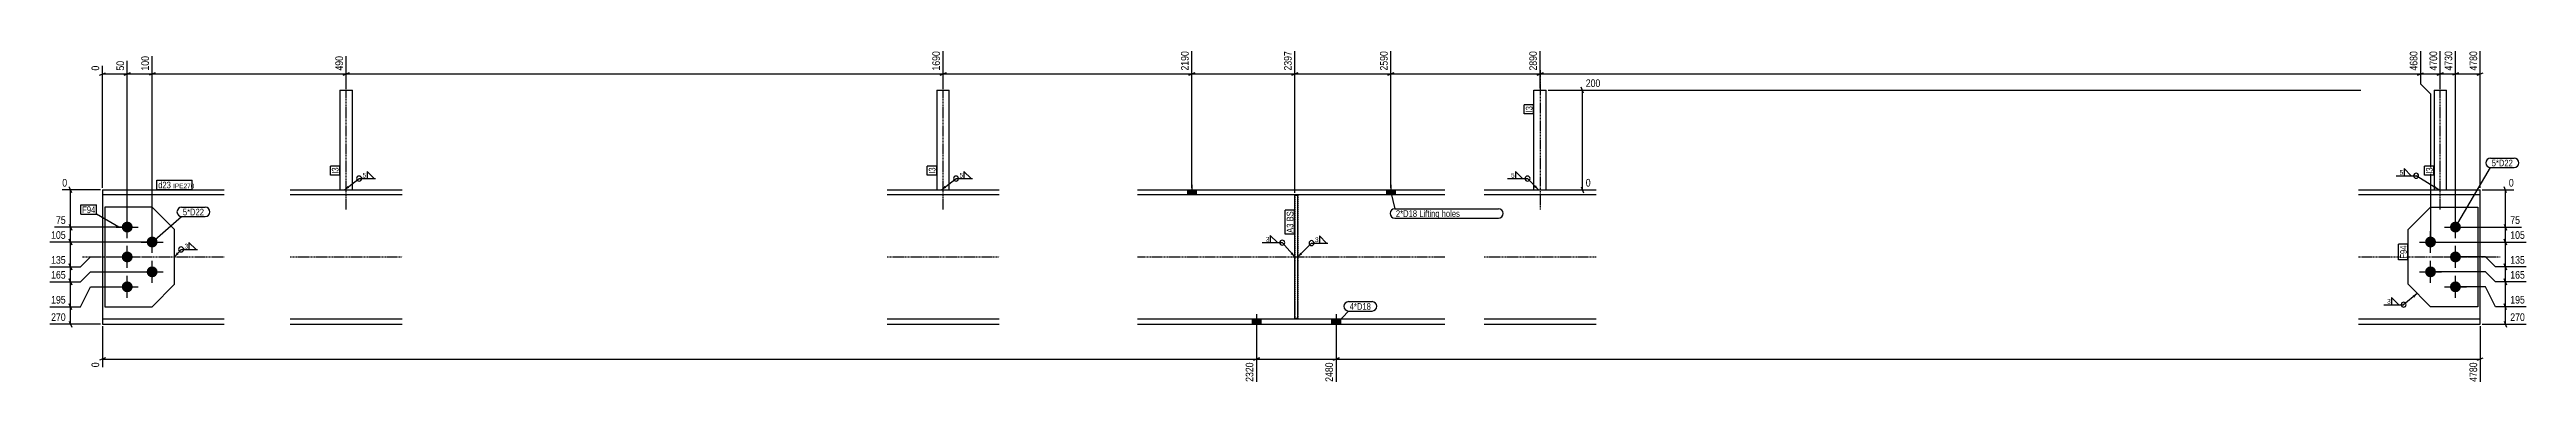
# Model space of a CAD drawing. Header units: millimetres. Extents: x 9 to 27136, y 6 to 1759.
# Drawn here: x 9 to 4988, y 6 to 677 of the extents above; entities that cross this region are included whole.
import ezdxf

# ---------------------------------------------------------------- set-up
doc = ezdxf.new("R2010")
doc.units = ezdxf.units.MM
doc.linetypes.add('DXK_LINE_DOT2', pattern=[3.9198, 1.9599, -1.9599])
doc.linetypes.add('DXK_LINE_DOT3', pattern=[5.9187, 2.979, -0.9799, 0.9799, -0.9799])
for name, color, linetype in [('MÅLSÆTNING', 7, 'Continuous'), ('STÅL', 7, 'Continuous'), ('TEKST', 7, 'Continuous')]:
    doc.layers.add(name, color=color, linetype=linetype)
doc.styles.add('Arial Narrow', font='ARIALN.TTF', dxfattribs={"height": 0.2})

msp = doc.modelspace()

# ---------------------------------------------------------------- hatches: boundary and pattern name
at = {"layer": 'STÅL', "linetype": 'Continuous'}
for points in [[(2296.5, 385.3), (2314.5, 385.3), (2314.5, 395.5), (2296.5, 395.5)], [(2696.5, 385.3), (2714.5, 385.3), (2714.5, 395.5), (2696.5, 395.5)], [(154.5, 320.5, -1), (176.5, 320.5, -1)], [(204.5, 290.5, -1), (226.5, 290.5, -1)], [(4784.5, 290.5, -1), (4806.5, 290.5, -1)], [(4834.5, 320.5, -1), (4856.5, 320.5, -1)], [(154.5, 260.5, -1), (176.5, 260.5, -1)], [(4834.5, 260.5, -1), (4856.5, 260.5, -1)], [(154.5, 200.5, -1), (176.5, 200.5, -1)], [(204.5, 230.5, -1), (226.5, 230.5, -1)], [(4784.5, 230.5, -1), (4806.5, 230.5, -1)], [(4834.5, 200.5, -1), (4856.5, 200.5, -1)], [(2444.5, 135.7), (2426.5, 135.7), (2426.5, 125.5), (2444.5, 125.5)], [(2444.5, 135.7), (2426.5, 135.7), (2426.5, 125.5), (2444.5, 125.5)], [(2604.5, 135.7), (2586.5, 135.7), (2586.5, 125.5), (2604.5, 125.5)], [(2604.5, 135.7), (2586.5, 135.7), (2586.5, 125.5), (2604.5, 125.5)]]:
    msp.add_hatch(color=96, dxfattribs=at).paths.add_polyline_path(points)
at = {"layer": 'TEKST', "linetype": 'Continuous'}
for points in [[(1811.9, 399.6), (1802.4, 395.5), (1808.8, 403.5)], [(2997.2, 404.3), (3002.4, 395.5), (2993.6, 400.8)], [(4804.9, 402.8), (4812, 395.5), (4802.2, 398.6)], [(2507.8, 269.6), (2512.5, 260.5), (2504, 266.3)], [(2527.3, 265.8), (2518.5, 260.5), (2523.7, 269.3)], [(4759.5, 182.7), (4768.8, 187.1), (4762.7, 178.8)]]:
    msp.add_hatch(color=3, dxfattribs=at).paths.add_polyline_path(points)

# ---------------------------------------------------------------- linework, layer by layer
at = {"layer": 'MÅLSÆTNING', "color": 7, "linetype": 'Continuous'}
for p, q in [((165.5, 324.5), (165.5, 654.4)), ((215.5, 294.5), (215.5, 664.1)), ((215.5, 294.5), (215.5, 664.1)), ((605.5, 599.5), (605.5, 664.1)), ((605.5, 599.5), (605.5, 664.1)), ((1805.5, 599.5), (1805.5, 673.9)), ((1805.5, 599.5), (1805.5, 673.9)), ((2305.5, 399.5), (2305.5, 673.9)), ((2305.5, 399.5), (2305.5, 673.9)), ((2512.5, 389.3), (2512.5, 673.9)), ((2512.5, 389.3), (2512.5, 673.9)), ((2705.5, 399.5), (2705.5, 673.9)), ((2705.5, 399.5), (2705.5, 673.9)), ((3005.5, 599.5), (3005.5, 673.9)), ((3005.5, 599.5), (3005.5, 673.9)), ((4775.5, 673.9), (4775.5, 608.1)), ((4815.1, 599.5), (4815.1, 673.9)), ((4845.5, 324.5), (4845.5, 673.9)), ((4895.5, 399.5), (4895.5, 673.9)), ((109.5, 625.7), (121.5, 630.5)), ((115.5, 399.5), (115.5, 644.6)), ((159.5, 625.7), (171.5, 630.5)), ((165.5, 628.1), (215.5, 628.1)), ((221.5, 630.5), (209.5, 625.7)), ((221.5, 630.5), (209.5, 625.7)), ((215.5, 628.1), (605.5, 628.1)), ((611.5, 630.5), (599.5, 625.7)), ((599.5, 625.7), (611.5, 630.5)), ((605.5, 628.1), (1805.5, 628.1)), ((1811.5, 630.5), (1799.5, 625.7)), ((1799.5, 625.7), (1811.5, 630.5)), ((1805.5, 628.1), (2305.5, 628.1)), ((2311.5, 630.5), (2299.5, 625.7)), ((2299.5, 625.7), (2311.5, 630.5)), ((2305.5, 628.1), (2512.5, 628.1)), ((2518.5, 630.5), (2506.5, 625.7)), ((2506.5, 625.7), (2518.5, 630.5)), ((2512.5, 628.1), (2705.5, 628.1)), ((2711.5, 630.5), (2699.5, 625.7)), ((2699.5, 625.7), (2711.5, 630.5)), ((2705.5, 628.1), (3005.5, 628.1)), ((3011.5, 630.5), (2999.5, 625.7)), ((2999.5, 625.7), (3011.5, 630.5)), ((3005.5, 628.1), (4775.5, 628.1)), ((3093, 589.5), (3088.2, 601.5)), ((4769.5, 625.7), (4781.5, 630.5)), ((4809.1, 625.7), (4821.1, 630.5)), ((4815.1, 628.1), (4845.5, 628.1)), ((4851.5, 630.5), (4839.5, 625.7)), ((4889.5, 625.7), (4901.5, 630.5)), ((3022, 595.5), (4655.2, 595.5)), ((3090.6, 395.5), (3090.6, 595.5)), ((4795.5, 588.1), (4795.5, 294.5)), ((4795.5, 588.1), (4795.5, 294.5)), ((53.9, 389.5), (49.1, 401.5)), ((3088.2, 401.5), (3093, 389.5)), ((4948.5, 389.5), (4943.7, 401.5)), ((111.5, 395.5), (34.9, 395.5)), ((3022, 395.5), (3107.2, 395.5)), ((4899.5, 395.5), (4962.7, 395.5)), ((161.5, 320.5), (19.4, 320.5)), ((49.1, 326.5), (53.9, 314.5)), ((51.5, 290.5), (51.5, 320.5)), ((4849.5, 320.5), (4978.3, 320.5)), ((4943.7, 326.5), (4948.5, 314.5)), ((4946.1, 290.5), (4946.1, 320.5)), ((211.5, 290.5), (9.6, 290.5)), ((53.9, 284.5), (49.1, 296.5)), ((71.5, 240.5), (91.5, 260.5)), ((71.5, 240.5), (91.5, 260.5)), ((91.5, 260.5), (111.5, 260.5)), ((91.5, 260.5), (111.5, 260.5)), ((4799.5, 290.5), (4988, 290.5)), ((4799.5, 290.5), (4988, 290.5)), ((4906.1, 260.5), (4849.5, 260.5)), ((4906.1, 260.5), (4849.5, 260.5)), ((4926.1, 240.5), (4906.1, 260.5)), ((4926.1, 240.5), (4906.1, 260.5)), ((4948.5, 284.5), (4943.7, 296.5)), ((4943.7, 296.5), (4948.5, 284.5)), ((9.6, 240.5), (71.5, 240.5)), ((9.6, 210.5), (71.5, 210.5)), ((9.6, 210.5), (71.5, 210.5)), ((49.1, 246.5), (53.9, 234.5)), ((53.9, 204.5), (49.1, 216.5)), ((49.1, 216.5), (53.9, 204.5)), ((51.5, 210.5), (51.5, 240.5)), ((51.5, 160.5), (51.5, 210.5)), ((71.5, 210.5), (91.5, 230.5)), ((71.5, 210.5), (91.5, 230.5)), ((71.5, 160.5), (91.5, 200.5)), ((71.5, 160.5), (91.5, 200.5)), ((91.5, 230.5), (211.5, 230.5)), ((91.5, 230.5), (211.5, 230.5)), ((91.5, 200.5), (161.5, 200.5)), ((91.5, 200.5), (161.5, 200.5)), ((4906.1, 230.5), (4799.5, 230.5)), ((4906.1, 230.5), (4799.5, 230.5)), ((4906.1, 200.5), (4849.5, 200.5)), ((4906.1, 200.5), (4849.5, 200.5)), ((4926.1, 210.5), (4906.1, 230.5)), ((4926.1, 210.5), (4906.1, 230.5)), ((4926.1, 160.5), (4906.1, 200.5)), ((4926.1, 160.5), (4906.1, 200.5)), ((9.6, 160.5), (71.5, 160.5)), ((9.6, 160.5), (71.5, 160.5)), ((53.9, 154.5), (49.1, 166.5)), ((53.9, 154.5), (49.1, 166.5)), ((51.5, 125.5), (51.5, 160.5)), ((4988, 160.5), (4926.1, 160.5)), ((4948.5, 154.5), (4943.7, 166.5)), ((4946.1, 125.5), (4946.1, 160.5)), ((111.5, 125.5), (9.6, 125.5)), ((49.1, 131.5), (53.9, 119.5)), ((115.5, 121.5), (115.5, 38.9)), ((2435.5, 111.5), (2435.5, 9.6)), ((2435.5, 111.5), (2435.5, 9.6)), ((2595.5, 111.5), (2595.5, 9.6)), ((2595.5, 111.5), (2595.5, 9.6)), ((4895.5, 121.5), (4895.5, 9.6)), ((4899.5, 125.5), (4988, 125.5)), ((4943.7, 131.5), (4948.5, 119.5)), ((121.5, 57.8), (109.5, 53)), ((115.5, 55.4), (2435.5, 55.4)), ((2441.5, 57.8), (2429.5, 53)), ((2429.5, 53), (2441.5, 57.8)), ((2435.5, 55.4), (2595.5, 55.4)), ((2601.5, 57.8), (2589.5, 53)), ((2589.5, 53), (2601.5, 57.8)), ((2595.5, 55.4), (4895.5, 55.4)), ((4889.5, 53), (4901.5, 57.8))]:
    msp.add_line(p, q, dxfattribs=at)
at = {"layer": 'STÅL', "color": 7, "linetype": 'DXK_LINE_DOT3'}
for p, q in [((605.5, 355.5), (605.5, 635.5)), ((1805.5, 355.5), (1805.5, 635.5)), ((3005.5, 635.5), (3005.5, 355.5)), ((4815.1, 355.5), (4815.1, 635.5)), ((75.5, 260.5), (360.5, 260.5)), ((493, 260.5), (718, 260.5)), ((1693, 260.5), (1918, 260.5)), ((2196.5, 260.5), (2814, 260.5)), ((2893, 260.5), (3118, 260.5)), ((4650.5, 260.5), (4935.5, 260.5))]:
    msp.add_line(p, q, dxfattribs=at)
at = {"layer": 'STÅL', "color": 2, "linetype": 'Continuous'}
for p, q in [((593, 595.5), (593, 395.5)), ((593, 595.5), (618, 595.5)), ((618, 395.5), (618, 595.5)), ((1793, 595.5), (1793, 395.5)), ((1793, 595.5), (1818, 595.5)), ((1818, 395.5), (1818, 595.5)), ((2993, 395.5), (2993, 595.5)), ((2993, 595.5), (3018, 595.5)), ((3018, 395.5), (3018, 595.5)), ((4802.6, 595.5), (4802.6, 395.5)), ((4802.6, 595.5), (4827.6, 595.5)), ((4827.6, 395.5), (4827.6, 595.5)), ((115.5, 395.5), (115.5, 125.5)), ((115.5, 395.5), (360.5, 395.5)), ((360.5, 385.3), (115.5, 385.3)), ((120.5, 360.5), (120.5, 160.5)), ((215.5, 360.5), (120.5, 360.5)), ((260.5, 315.5), (215.5, 360.5)), ((493, 395.5), (718, 395.5)), ((718, 385.3), (493, 385.3)), ((1693, 395.5), (1918, 395.5)), ((1918, 385.3), (1693, 385.3)), ((2196.5, 395.5), (2814, 395.5)), ((2814, 385.3), (2196.5, 385.3)), ((2512.5, 136.7), (2512.5, 384.3)), ((2512.5, 384.3), (2518.5, 384.3)), ((2518.5, 136.7), (2518.5, 384.3)), ((2893, 395.5), (3118, 395.5)), ((3118, 385.3), (2893, 385.3)), ((4650.5, 395.5), (4895.5, 395.5)), ((4895.5, 385.3), (4650.5, 385.3)), ((4750.5, 315.5), (4795.5, 360.5)), ((4795.5, 360.5), (4890.5, 360.5)), ((4890.5, 360.5), (4890.5, 160.5)), ((4895.5, 125.5), (4895.5, 395.5)), ((260.5, 205.5), (260.5, 315.5)), ((4750.5, 205.5), (4750.5, 315.5)), ((215.5, 160.5), (260.5, 205.5)), ((4795.5, 160.5), (4750.5, 205.5)), ((120.5, 160.5), (215.5, 160.5)), ((4890.5, 160.5), (4795.5, 160.5)), ((360.5, 135.7), (115.5, 135.7)), ((115.5, 125.5), (360.5, 125.5)), ((718, 135.7), (493, 135.7)), ((493, 125.5), (718, 125.5)), ((1918, 135.7), (1693, 135.7)), ((1693, 125.5), (1918, 125.5)), ((2814, 135.7), (2196.5, 135.7)), ((2196.5, 125.5), (2814, 125.5)), ((2518.5, 136.7), (2512.5, 136.7)), ((3118, 135.7), (2893, 135.7)), ((2893, 125.5), (3118, 125.5)), ((4895.5, 135.7), (4650.5, 135.7)), ((4650.5, 125.5), (4895.5, 125.5))]:
    msp.add_line(p, q, dxfattribs=at)
at = {"layer": 'STÅL', "color": 96, "linetype": 'Continuous'}
for p, q in [((2305.5, 405.5), (2305.5, 385.3)), ((2705.5, 405.5), (2705.5, 385.3)), ((2296.5, 395.5), (2296.5, 385.3)), ((2314.5, 395.5), (2314.5, 385.3)), ((2696.5, 395.5), (2696.5, 385.3)), ((2714.5, 395.5), (2714.5, 385.3)), ((143.5, 320.5), (187.5, 320.5)), ((165.5, 298.5), (165.5, 342.5)), ((215.5, 268.5), (215.5, 312.5)), ((4795.5, 268.5), (4795.5, 312.5)), ((4823.5, 320.5), (4867.5, 320.5)), ((4845.5, 298.5), (4845.5, 342.5)), ((143.5, 260.5), (187.5, 260.5)), ((165.5, 238.5), (165.5, 282.5)), ((193.5, 290.5), (237.5, 290.5)), ((215.5, 208.5), (215.5, 252.5)), ((4773.5, 290.5), (4817.5, 290.5)), ((4795.5, 208.5), (4795.5, 252.5)), ((4823.5, 260.5), (4867.5, 260.5)), ((4845.5, 238.5), (4845.5, 282.5)), ((143.5, 200.5), (187.5, 200.5)), ((165.5, 178.5), (165.5, 222.5)), ((193.5, 230.5), (237.5, 230.5)), ((4773.5, 230.5), (4817.5, 230.5)), ((4823.5, 200.5), (4867.5, 200.5)), ((4845.5, 178.5), (4845.5, 222.5)), ((2426.5, 135.7), (2426.5, 125.5)), ((2426.5, 135.7), (2426.5, 125.5)), ((2435.5, 145.7), (2435.5, 80.7)), ((2435.5, 145.7), (2435.5, 80.7)), ((2444.5, 135.7), (2444.5, 125.5)), ((2444.5, 135.7), (2444.5, 125.5)), ((2586.5, 135.7), (2586.5, 125.5)), ((2586.5, 135.7), (2586.5, 125.5)), ((2595.5, 145.7), (2595.5, 80.7)), ((2595.5, 145.7), (2595.5, 80.7)), ((2604.5, 135.7), (2604.5, 125.5)), ((2604.5, 135.7), (2604.5, 125.5))]:
    msp.add_line(p, q, dxfattribs=at)
at = {"layer": 'STÅL', "color": 7, "linetype": 'DXK_LINE_DOT2'}
for p, q in [((593, 395.5), (618, 395.5)), ((1793, 395.5), (1818, 395.5)), ((2518.5, 384.3), (2512.5, 384.3)), ((2512.5, 384.3), (2512.5, 136.7)), ((2518.5, 384.3), (2518.5, 136.7)), ((2993, 395.5), (3018, 395.5)), ((4802.6, 395.5), (4827.6, 395.5)), ((2518.5, 136.7), (2512.5, 136.7))]:
    msp.add_line(p, q, dxfattribs=at)
at = {"layer": 'TEKST', "color": 3, "linetype": 'Continuous'}
for p, q in [((3002.4, 395.5), (2980.3, 417.9)), ((4812, 395.5), (4766.5, 423.6)), ((2512.5, 260.5), (2487.3, 289.2)), ((4768.8, 187.1), (4741.4, 164.6))]:
    msp.add_line(p, q, dxfattribs=at)
for centre in [(2980.3, 417.9), (4766.5, 423.6), (2487.3, 289.2), (4741.4, 164.6)]:
    msp.add_arc(centre, 5, 270, 90, dxfattribs=at)

# ---------------------------------------------------------------- wipeouts: each hides what was drawn before it
at = {"color": 0}
for points in [[(4740.3, 424.8), (4740.3, 436.4), (4732.6, 436.4), (4732.6, 424.8)], [(2758.4, 340.9), (2758.4, 354.9), (2715.7, 354.9), (2715.7, 340.9)], [(2461.1, 290.4), (2461.1, 302), (2453.4, 302), (2453.4, 290.4)], [(2560, 289.5), (2560, 301.1), (2552.3, 301.1), (2552.3, 289.5)], [(4715.2, 165.8), (4715.2, 177.4), (4707.5, 177.4), (4707.5, 165.8)]]:
    msp.add_wipeout(points, dxfattribs=at).dxf.layer = 'TEKST'

# ---------------------------------------------------------------- next in the draw order: linework, layer by layer
at = {"layer": 'TEKST', "color": 3, "linetype": 'Continuous'}
for p, q in [((4726.4, 423.6), (4766.5, 423.6)), ((4756.6, 423.6), (4742.4, 437.9)), ((4742.4, 437.9), (4742.4, 423.6)), ((4742.4, 423.6), (4756.6, 423.6)), ((2477.4, 289.2), (2463.1, 303.5)), ((2463.1, 303.5), (2463.1, 289.2)), ((2576.3, 288.3), (2562, 302.6)), ((2562, 302.6), (2562, 288.3)), ((2447.2, 289.2), (2487.3, 289.2)), ((2463.1, 289.2), (2477.4, 289.2)), ((2518.5, 260.5), (2546.1, 288.3)), ((2546.1, 288.3), (2579.2, 288.3)), ((2562, 288.3), (2576.3, 288.3)), ((4701.3, 164.6), (4741.4, 164.6)), ((4731.6, 164.6), (4717.3, 178.8)), ((4717.3, 178.8), (4717.3, 164.6)), ((4717.3, 164.6), (4731.6, 164.6))]:
    msp.add_line(p, q, dxfattribs=at)
for centre, start, end in [((4766.5, 423.6), 90, 270), ((2487.3, 289.2), 90, 270), ((2546.1, 288.3), 90, 270), ((2546.1, 288.3), 270, 90), ((4741.4, 164.6), 90, 270)]:
    msp.add_arc(centre, 5, start, end, dxfattribs=at)

# ---------------------------------------------------------------- next in the draw order: texts
at = {"layer": 'TEKST', "color": 3, "style": 'Arial Narrow'}
for s, p in [('5', (4733.4, 425.6)), ('3', (2454.2, 291.2)), ('3', (2553.1, 290.3)), ('3', (4708.3, 166.6))]:
    msp.add_text(s, height=9.54, dxfattribs=at).set_placement(p)

# ---------------------------------------------------------------- next in the draw order: wipeouts: each hides what was drawn before it
at = {"color": 0, "linetype": 'Continuous'}
for points in [[(212.3, 667.3), (189.9, 667.3), (189.9, 631.7), (212.3, 631.7)], [(602.3, 667.3), (579.9, 667.3), (579.9, 631.7), (602.3, 631.7)], [(1802.3, 677.1), (1779.9, 677.1), (1779.9, 631.7), (1802.3, 631.7)], [(2302.3, 677.1), (2279.9, 677.1), (2279.9, 631.7), (2302.3, 631.7)], [(2509.3, 677.1), (2486.9, 677.1), (2486.9, 631.7), (2509.3, 631.7)], [(2702.3, 677.1), (2679.9, 677.1), (2679.9, 631.7), (2702.3, 631.7)], [(3002.3, 677.1), (2979.9, 677.1), (2979.9, 631.7), (3002.3, 631.7)], [(4842.3, 677.1), (4819.9, 677.1), (4819.9, 631.7), (4842.3, 631.7)], [(4658.4, 598.7), (4658.4, 621.1), (3094.2, 621.1), (3094.2, 598.7)], [(3110.4, 398.7), (3110.4, 421.1), (3094.2, 421.1), (3094.2, 398.7)], [(45, 323.7), (45, 346.1), (19.1, 346.1), (19.1, 323.7)], [(4978.5, 323.7), (4978.5, 346.1), (4952.6, 346.1), (4952.6, 323.7)], [(45, 243.7), (45, 266.1), (9.3, 266.1), (9.3, 243.7)], [(45, 163.7), (45, 186.1), (9.3, 186.1), (9.3, 163.7)], [(4988.3, 163.7), (4988.3, 186.1), (4952.6, 186.1), (4952.6, 163.7)], [(112.3, 51.8), (89.9, 51.8), (89.9, 35.6), (112.3, 35.6)], [(2432.3, 51.8), (2409.9, 51.8), (2409.9, 6.4), (2432.3, 6.4)], [(2592.3, 51.8), (2569.9, 51.8), (2569.9, 6.4), (2592.3, 6.4)], [(4892.3, 51.8), (4869.9, 51.8), (4869.9, 6.4), (4892.3, 6.4)]]:
    msp.add_wipeout(points, dxfattribs=at).dxf.layer = 'MÅLSÆTNING'
at = {"color": 0}
for points in [[(2990.2, 563.5), (2976.2, 563.5), (2976.2, 550.7), (2990.2, 550.7)], [(253.3, 398.3), (253.3, 412.3), (227.7, 412.3), (227.7, 398.3)], [(590.2, 440.3), (576.2, 440.3), (576.2, 427.5), (590.2, 427.5)], [(645.4, 419.1), (645.4, 430.7), (637.7, 430.7), (637.7, 419.1)], [(1845.4, 419.1), (1845.4, 430.7), (1837.7, 430.7), (1837.7, 419.1)], [(2954.1, 419.1), (2954.1, 430.7), (2946.4, 430.7), (2946.4, 419.1)], [(320, 344), (320, 358), (277.3, 358), (277.3, 344)], [(2758.4, 340.9), (2758.4, 354.9), (2715.7, 354.9), (2715.7, 340.9)], [(287.6, 276.7), (287.6, 288.3), (279.9, 288.3), (279.9, 276.7)], [(4747.7, 283.5), (4733.7, 283.5), (4733.7, 257), (4747.7, 257)], [(2665.4, 154.3), (2665.4, 168.3), (2622.8, 168.3), (2622.8, 154.3)]]:
    msp.add_wipeout(points, dxfattribs=at).dxf.layer = 'TEKST'

# ---------------------------------------------------------------- next in the draw order: hatches: boundary and pattern name
at = {"layer": 'TEKST', "linetype": 'Continuous'}
msp.add_hatch(color=3, dxfattribs=at).paths.add_polyline_path([(268.9, 266.3), (260.5, 260.5), (265.2, 269.6)])

# ---------------------------------------------------------------- next in the draw order: linework, layer by layer
at = {"layer": 'MÅLSÆTNING', "color": 7, "linetype": 'Continuous'}
for p, q in [((165.5, 324.5), (165.5, 654.4)), ((4815.1, 599.5), (4815.1, 673.9)), ((4845.5, 324.5), (4845.5, 673.9)), ((115.5, 628.1), (165.5, 628.1)), ((171.5, 630.5), (159.5, 625.7)), ((4775.5, 608.1), (4795.5, 588.1)), ((4821.1, 630.5), (4809.1, 625.7)), ((4851.5, 630.5), (4839.5, 625.7)), ((4845.5, 628.1), (4895.5, 628.1)), ((51.5, 320.5), (51.5, 395.5)), ((4946.1, 320.5), (4946.1, 395.5)), ((161.5, 320.5), (19.4, 320.5)), ((49.1, 326.5), (53.9, 314.5)), ((4849.5, 320.5), (4978.3, 320.5)), ((4943.7, 326.5), (4948.5, 314.5)), ((211.5, 290.5), (9.6, 290.5)), ((49.1, 296.5), (53.9, 284.5)), ((51.5, 240.5), (51.5, 290.5)), ((9.6, 240.5), (71.5, 240.5)), ((53.9, 234.5), (49.1, 246.5)), ((4988, 210.5), (4926.1, 210.5)), ((4943.7, 216.5), (4948.5, 204.5))]:
    msp.add_line(p, q, dxfattribs=at)
at = {"layer": 'TEKST', "color": 3, "linetype": 'Continuous'}
for p, q in [((631.5, 417.9), (664.6, 417.9)), ((661.8, 417.9), (647.5, 432.2)), ((647.5, 432.2), (647.5, 417.9)), ((647.5, 417.9), (661.8, 417.9)), ((1802.4, 395.5), (1831.5, 417.9)), ((1831.5, 417.9), (1864.6, 417.9)), ((1861.8, 417.9), (1847.5, 432.2)), ((1847.5, 432.2), (1847.5, 417.9)), ((1847.5, 417.9), (1861.8, 417.9)), ((2940.2, 417.9), (2980.3, 417.9)), ((2970.5, 417.9), (2956.2, 432.2)), ((2956.2, 432.2), (2956.2, 417.9)), ((2956.2, 417.9), (2970.5, 417.9)), ((260.5, 260.5), (273.7, 275.5)), ((273.7, 275.5), (306.8, 275.5)), ((303.9, 275.5), (289.6, 289.8)), ((289.6, 289.8), (289.6, 275.5)), ((289.6, 275.5), (303.9, 275.5))]:
    msp.add_line(p, q, dxfattribs=at)
at = {"layer": 'TEKST', "color": 7, "linetype": 'Continuous'}
msp.add_line((2705.5, 390.4), (2713.3, 357.3), dxfattribs=at)
at = {"layer": 'TEKST', "color": 3, "linetype": 'Continuous'}
for centre, start, end in [((631.5, 417.9), 90, 270), ((631.5, 417.9), 270, 90), ((1831.5, 417.9), 90, 270), ((1831.5, 417.9), 270, 90), ((2980.3, 417.9), 90, 270), ((273.7, 275.5), 90, 270), ((273.7, 275.5), 270, 90)]:
    msp.add_arc(centre, 5, start, end, dxfattribs=at)
at = {"layer": 'TEKST', "color": 7, "linetype": 'Continuous'}
msp.add_arc((2713.3, 347.9), 9.4, 90, 270, dxfattribs=at)

# ---------------------------------------------------------------- next in the draw order: texts
at = {"layer": 'MÅLSÆTNING', "color": 3, "linetype": 'Continuous', "style": 'Arial Narrow'}
for s, height, p in [('100', 15.27, (209.1, 634.9)), ('490', 15.27, (599.1, 634.9)), ('1690', 15.27, (1799.1, 634.9)), ('2190', 15.27, (2299.1, 634.9)), ('2397', 15.27, (2506.1, 634.9)), ('2590', 15.27, (2699.1, 634.9)), ('2890', 15.27, (2999.1, 634.9)), ('4730', 15.27, (4839.1, 634.9)), ('0', 15.3, (109.1, 38.9)), ('2320', 15.27, (2429.1, 9.6)), ('2480', 15.27, (2589.1, 9.6)), ('4780', 15.27, (4889.1, 9.6))]:
    msp.add_text(s, height=height, rotation=90.0002, dxfattribs=at).set_placement(p)
for s, height, p in [('200', 15.27, (3097.4, 601.9)), ('0', 15.3, (3097.4, 401.9)), ('75', 15.27, (22.3, 326.9)), ('75', 15.27, (4955.8, 326.9)), ('135', 15.27, (12.5, 246.9))]:
    msp.add_text(s, height=height, dxfattribs=at).set_placement(p)
at = {"layer": 'TEKST', "color": 3, "style": 'Arial Narrow'}
for s, p in [('5', (638.5, 419.9)), ('5', (1838.5, 419.9)), ('5', (2947.2, 419.9)), ('3', (280.7, 277.5))]:
    msp.add_text(s, height=9.54, dxfattribs=at).set_placement(p)

# ---------------------------------------------------------------- next in the draw order: wipeouts: each hides what was drawn before it
at = {"color": 0, "linetype": 'Continuous'}
for points in [[(45, 128.7), (45, 151.1), (9.3, 151.1), (9.3, 128.7)], [(4988.3, 128.7), (4988.3, 151.1), (4952.6, 151.1), (4952.6, 128.7)]]:
    msp.add_wipeout(points, dxfattribs=at).dxf.layer = 'MÅLSÆTNING'
at = {"color": 0}
for points in [[(2990.2, 563.5), (2976.2, 563.5), (2976.2, 550.7), (2990.2, 550.7)], [(253.3, 398.3), (253.3, 412.3), (227.7, 412.3), (227.7, 398.3)], [(590.2, 440.3), (576.2, 440.3), (576.2, 427.5), (590.2, 427.5)], [(4799.8, 440.3), (4785.8, 440.3), (4785.8, 427.5), (4799.8, 427.5)], [(320, 344), (320, 358), (277.3, 358), (277.3, 344)], [(2919.4, 340.9), (2919.4, 354.9), (2762.6, 354.9), (2762.6, 340.9)], [(2509.7, 327.6), (2495.7, 327.6), (2495.7, 308.8), (2509.7, 308.8)], [(4747.7, 283.5), (4733.7, 283.5), (4733.7, 257), (4747.7, 257)], [(2665.4, 154.3), (2665.4, 168.3), (2622.8, 168.3), (2622.8, 154.3)]]:
    msp.add_wipeout(points, dxfattribs=at).dxf.layer = 'TEKST'

# ---------------------------------------------------------------- next in the draw order: hatches: boundary and pattern name
at = {"layer": 'TEKST', "linetype": 'Continuous'}
msp.add_hatch(color=3, dxfattribs=at).paths.add_polyline_path([(611.9, 399.6), (602.4, 395.5), (608.8, 403.5)])

# ---------------------------------------------------------------- next in the draw order: linework, layer by layer
at = {"layer": 'MÅLSÆTNING', "color": 7, "linetype": 'Continuous'}
for p, q in [((4946.1, 160.5), (4946.1, 210.5)), ((4988, 160.5), (4926.1, 160.5)), ((4948.5, 154.5), (4943.7, 166.5))]:
    msp.add_line(p, q, dxfattribs=at)
at = {"layer": 'TEKST', "color": 7, "linetype": 'Continuous'}
for p, q in [((2973.8, 548.3), (2973.8, 565.9)), ((2992.6, 565.9), (2973.8, 565.9)), ((2992.6, 548.3), (2973.8, 548.3)), ((2992.6, 548.3), (2992.6, 565.9)), ((225.3, 395.9), (225.3, 414.7)), ((573.8, 425.1), (573.8, 442.7)), ((592.6, 442.7), (573.8, 442.7)), ((592.6, 425.1), (573.8, 425.1)), ((592.6, 425.1), (592.6, 442.7)), ((274.9, 360.4), (322.4, 360.4)), ((215.5, 290.5), (274.9, 341.6)), ((274.9, 341.6), (322.4, 341.6)), ((4731.3, 254.6), (4731.3, 285.9)), ((4750.1, 285.9), (4731.3, 285.9)), ((4750.1, 254.6), (4731.3, 254.6)), ((4750.1, 254.6), (4750.1, 285.9)), ((2595.5, 125.6), (2620.4, 151.9)), ((2620.4, 170.7), (2667.8, 170.7)), ((2620.4, 151.9), (2667.8, 151.9))]:
    msp.add_line(p, q, dxfattribs=at)
at = {"layer": 'TEKST', "color": 3, "linetype": 'Continuous'}
msp.add_line((602.4, 395.5), (631.5, 417.9), dxfattribs=at)
at = {"layer": 'TEKST', "color": 7, "linetype": 'Continuous'}
for centre, start, end in [((274.9, 351), 90, 270), ((322.4, 351), 270, 90), ((2620.4, 161.3), 90, 270), ((2667.8, 161.3), 270, 90)]:
    msp.add_arc(centre, 9.4, start, end, dxfattribs=at)

# ---------------------------------------------------------------- next in the draw order: texts
at = {"layer": 'MÅLSÆTNING', "color": 3, "linetype": 'Continuous', "style": 'Arial Narrow'}
for s, p in [('195', (12.5, 166.9)), ('195', (4955.8, 166.9)), ('270', (12.5, 131.9)), ('270', (4955.8, 131.9))]:
    msp.add_text(s, height=15.27, dxfattribs=at).set_placement(p)
at = {"layer": 'TEKST', "color": 3, "style": 'Arial Narrow'}
for s, p in [('I3', (2990.2, 550.7)), ('I3', (590.2, 427.5)), ('F94', (4747.7, 257))]:
    msp.add_text(s, height=13.36, rotation=90.0002, dxfattribs=at).set_placement(p)
for s, p in [('5*D22', (277.3, 344)), ('4*D18', (2622.8, 154.3))]:
    msp.add_text(s, height=13.36, dxfattribs=at).set_placement(p)

# ---------------------------------------------------------------- next in the draw order: wipeouts: each hides what was drawn before it
at = {"color": 0, "linetype": 'Continuous'}
for points in [[(112.3, 647.8), (89.9, 647.8), (89.9, 631.7), (112.3, 631.7)], [(162.3, 657.6), (139.9, 657.6), (139.9, 631.7), (162.3, 631.7)], [(4772.3, 677.1), (4749.9, 677.1), (4749.9, 631.7), (4772.3, 631.7)], [(4892.3, 677.1), (4869.9, 677.1), (4869.9, 631.7), (4892.3, 631.7)], [(47.9, 398.7), (47.9, 421.1), (31.7, 421.1), (31.7, 398.7)], [(4965.9, 398.7), (4965.9, 421.1), (4949.7, 421.1), (4949.7, 398.7)], [(45, 293.7), (45, 316.1), (9.3, 316.1), (9.3, 293.7)], [(45, 213.7), (45, 236.1), (9.3, 236.1), (9.3, 213.7)]]:
    msp.add_wipeout(points, dxfattribs=at).dxf.layer = 'MÅLSÆTNING'
at = {"color": 0}
for points in [[(293.5, 398.3), (293.5, 408.3), (257.5, 408.3), (257.5, 398.3)], [(1790.2, 440.3), (1776.2, 440.3), (1776.2, 427.5), (1790.2, 427.5)], [(4799.8, 440.3), (4785.8, 440.3), (4785.8, 427.5), (4799.8, 427.5)], [(101.3, 348.6), (101.3, 362.6), (74.9, 362.6), (74.9, 348.6)], [(2919.4, 340.9), (2919.4, 354.9), (2762.6, 354.9), (2762.6, 340.9)], [(2509.7, 327.6), (2495.7, 327.6), (2495.7, 308.8), (2509.7, 308.8)]]:
    msp.add_wipeout(points, dxfattribs=at).dxf.layer = 'TEKST'

# ---------------------------------------------------------------- next in the draw order: linework, layer by layer
at = {"layer": 'MÅLSÆTNING', "color": 7, "linetype": 'Continuous'}
for p, q in [((4775.5, 673.9), (4775.5, 608.1)), ((4769.5, 625.7), (4781.5, 630.5)), ((4775.5, 628.1), (4815.1, 628.1)), ((4775.5, 608.1), (4795.5, 588.1))]:
    msp.add_line(p, q, dxfattribs=at)
at = {"layer": 'TEKST', "color": 7, "linetype": 'Continuous'}
for p, q in [((4783.4, 425.1), (4783.4, 442.7)), ((4802.2, 442.7), (4783.4, 442.7)), ((4802.2, 425.1), (4783.4, 425.1)), ((4802.2, 425.1), (4802.2, 442.7)), ((2713.3, 357.3), (2921.8, 357.3)), ((2512.1, 306.4), (2493.3, 306.4)), ((2713.3, 338.5), (2921.8, 338.5))]:
    msp.add_line(p, q, dxfattribs=at)
msp.add_arc((2921.8, 347.9), 9.4, 270, 90, dxfattribs=at)

# ---------------------------------------------------------------- next in the draw order: texts
at = {"layer": 'MÅLSÆTNING', "color": 3, "linetype": 'Continuous', "style": 'Arial Narrow'}
for s, height, p in [('50', 15.27, (159.1, 634.9)), ('4680', 15.27, (4769.1, 634.9)), ('4780', 15.27, (4889.1, 634.9)), ('0', 15.3, (109.1, 634.9))]:
    msp.add_text(s, height=height, rotation=90.0002, dxfattribs=at).set_placement(p)
for s, height, p in [('0', 15.3, (34.9, 401.9)), ('0', 15.3, (4952.9, 401.9)), ('105', 15.27, (12.5, 296.9)), ('165', 15.27, (12.5, 216.9))]:
    msp.add_text(s, height=height, dxfattribs=at).set_placement(p)
at = {"layer": 'TEKST', "color": 3, "style": 'Arial Narrow'}
msp.add_text('I3', height=13.36, rotation=90.0002, dxfattribs=at).set_placement((4799.8, 427.5))
for s, height, p in [('2*D18', 13.36, (2715.7, 340.9)), ('Lifting holes', 13.362, (2762.6, 340.9))]:
    msp.add_text(s, height=height, dxfattribs=at).set_placement(p)

# ---------------------------------------------------------------- next in the draw order: wipeouts: each hides what was drawn before it
at = {"color": 0, "linetype": 'Continuous'}
msp.add_wipeout([(4988.3, 213.7), (4988.3, 236.1), (4952.6, 236.1), (4952.6, 213.7)], dxfattribs=at).dxf.layer = 'MÅLSÆTNING'
at = {"color": 0}
for points in [[(4961, 442.5), (4961, 456.5), (4918.4, 456.5), (4918.4, 442.5)], [(293.5, 398.3), (293.5, 408.3), (257.5, 408.3), (257.5, 398.3)], [(1790.2, 440.3), (1776.2, 440.3), (1776.2, 427.5), (1790.2, 427.5)], [(101.3, 348.6), (101.3, 362.6), (74.9, 362.6), (74.9, 348.6)], [(2509.7, 352.3), (2495.7, 352.3), (2495.7, 331.8), (2509.7, 331.8)]]:
    msp.add_wipeout(points, dxfattribs=at).dxf.layer = 'TEKST'

# ---------------------------------------------------------------- next in the draw order: linework, layer by layer
at = {"layer": 'MÅLSÆTNING', "color": 7, "linetype": 'Continuous'}
for p, q in [((4946.1, 240.5), (4946.1, 290.5)), ((4988, 240.5), (4926.1, 240.5)), ((4988, 240.5), (4926.1, 240.5)), ((4988, 210.5), (4926.1, 210.5)), ((4948.5, 234.5), (4943.7, 246.5)), ((4943.7, 246.5), (4948.5, 234.5)), ((4948.5, 204.5), (4943.7, 216.5)), ((4946.1, 210.5), (4946.1, 240.5))]:
    msp.add_line(p, q, dxfattribs=at)
at = {"layer": 'TEKST', "color": 7, "linetype": 'Continuous'}
for p, q in [((225.3, 414.7), (295.9, 414.7)), ((295.9, 395.9), (295.9, 414.7)), ((1773.8, 425.1), (1773.8, 442.7)), ((1792.6, 442.7), (1773.8, 442.7)), ((1792.6, 425.1), (1773.8, 425.1)), ((1792.6, 425.1), (1792.6, 442.7)), ((72.5, 365), (103.7, 365)), ((72.5, 346.2), (72.5, 365)), ((103.7, 346.2), (103.7, 365)), ((225.3, 395.9), (295.9, 395.9)), ((72.5, 346.2), (103.7, 346.2)), ((148.8, 320.2), (103.7, 346.2))]:
    msp.add_line(p, q, dxfattribs=at)

# ---------------------------------------------------------------- next in the draw order: texts
at = {"layer": 'MÅLSÆTNING', "color": 3, "linetype": 'Continuous', "style": 'Arial Narrow'}
msp.add_text('165', height=15.27, dxfattribs=at).set_placement((4955.8, 216.9))
at = {"layer": 'TEKST', "color": 3, "style": 'Arial Narrow'}
for s, height, p in [('d23', 13.36, (227.7, 398.3)), ('IPE270', 9.54, (257.5, 398.3)), ('F94', 13.36, (74.9, 348.6))]:
    msp.add_text(s, height=height, dxfattribs=at).set_placement(p)
msp.add_text('I3', height=13.36, rotation=90.0002, dxfattribs=at).set_placement((1790.2, 427.5))

# ---------------------------------------------------------------- next in the draw order: wipeouts: each hides what was drawn before it
at = {"color": 0, "linetype": 'Continuous'}
msp.add_wipeout([(4811.9, 677.1), (4789.5, 677.1), (4789.5, 631.7), (4811.9, 631.7)], dxfattribs=at).dxf.layer = 'MÅLSÆTNING'
at = {"color": 0}
for points in [[(4961, 442.5), (4961, 456.5), (4918.4, 456.5), (4918.4, 442.5)], [(2509.7, 352.3), (2495.7, 352.3), (2495.7, 331.8), (2509.7, 331.8)]]:
    msp.add_wipeout(points, dxfattribs=at).dxf.layer = 'TEKST'

# ---------------------------------------------------------------- next in the draw order: linework, layer by layer
at = {"layer": 'TEKST', "color": 7, "linetype": 'Continuous'}
for p, q in [((4916, 458.9), (4963.4, 458.9)), ((4845.5, 320.5), (4916, 440.1)), ((4916, 440.1), (4963.4, 440.1)), ((2493.3, 306.4), (2493.3, 354.7)), ((2512.1, 354.7), (2493.3, 354.7)), ((2512.1, 306.4), (2512.1, 354.7))]:
    msp.add_line(p, q, dxfattribs=at)
for centre, start, end in [((4916, 449.5), 90, 270), ((4963.4, 449.5), 270, 90)]:
    msp.add_arc(centre, 9.4, start, end, dxfattribs=at)

# ---------------------------------------------------------------- next in the draw order: texts
at = {"layer": 'MÅLSÆTNING', "color": 3, "linetype": 'Continuous', "style": 'Arial Narrow'}
msp.add_text('4700', height=15.27, rotation=90.0002, dxfattribs=at).set_placement((4808.7, 634.9))
at = {"layer": 'TEKST', "color": 3, "style": 'Arial Narrow'}
msp.add_text('5*D22', height=13.36, dxfattribs=at).set_placement((4918.4, 442.5))
for s, p in [('BS', (2509.7, 331.8)), ('A3', (2509.7, 308.8))]:
    msp.add_text(s, height=13.36, rotation=90.0002, dxfattribs=at).set_placement(p)

# ---------------------------------------------------------------- next in the draw order: wipeouts: each hides what was drawn before it
at = {"color": 0, "linetype": 'Continuous'}
for points in [[(4988.3, 293.7), (4988.3, 316.1), (4952.6, 316.1), (4952.6, 293.7)], [(4988.3, 243.7), (4988.3, 266.1), (4952.6, 266.1), (4952.6, 243.7)]]:
    msp.add_wipeout(points, dxfattribs=at).dxf.layer = 'MÅLSÆTNING'

# ---------------------------------------------------------------- next in the draw order: texts
at = {"layer": 'MÅLSÆTNING', "color": 3, "linetype": 'Continuous', "style": 'Arial Narrow'}
for s, p in [('105', (4955.8, 296.9)), ('135', (4955.8, 246.9))]:
    msp.add_text(s, height=15.27, dxfattribs=at).set_placement(p)

doc.saveas('drawing.dxf')
